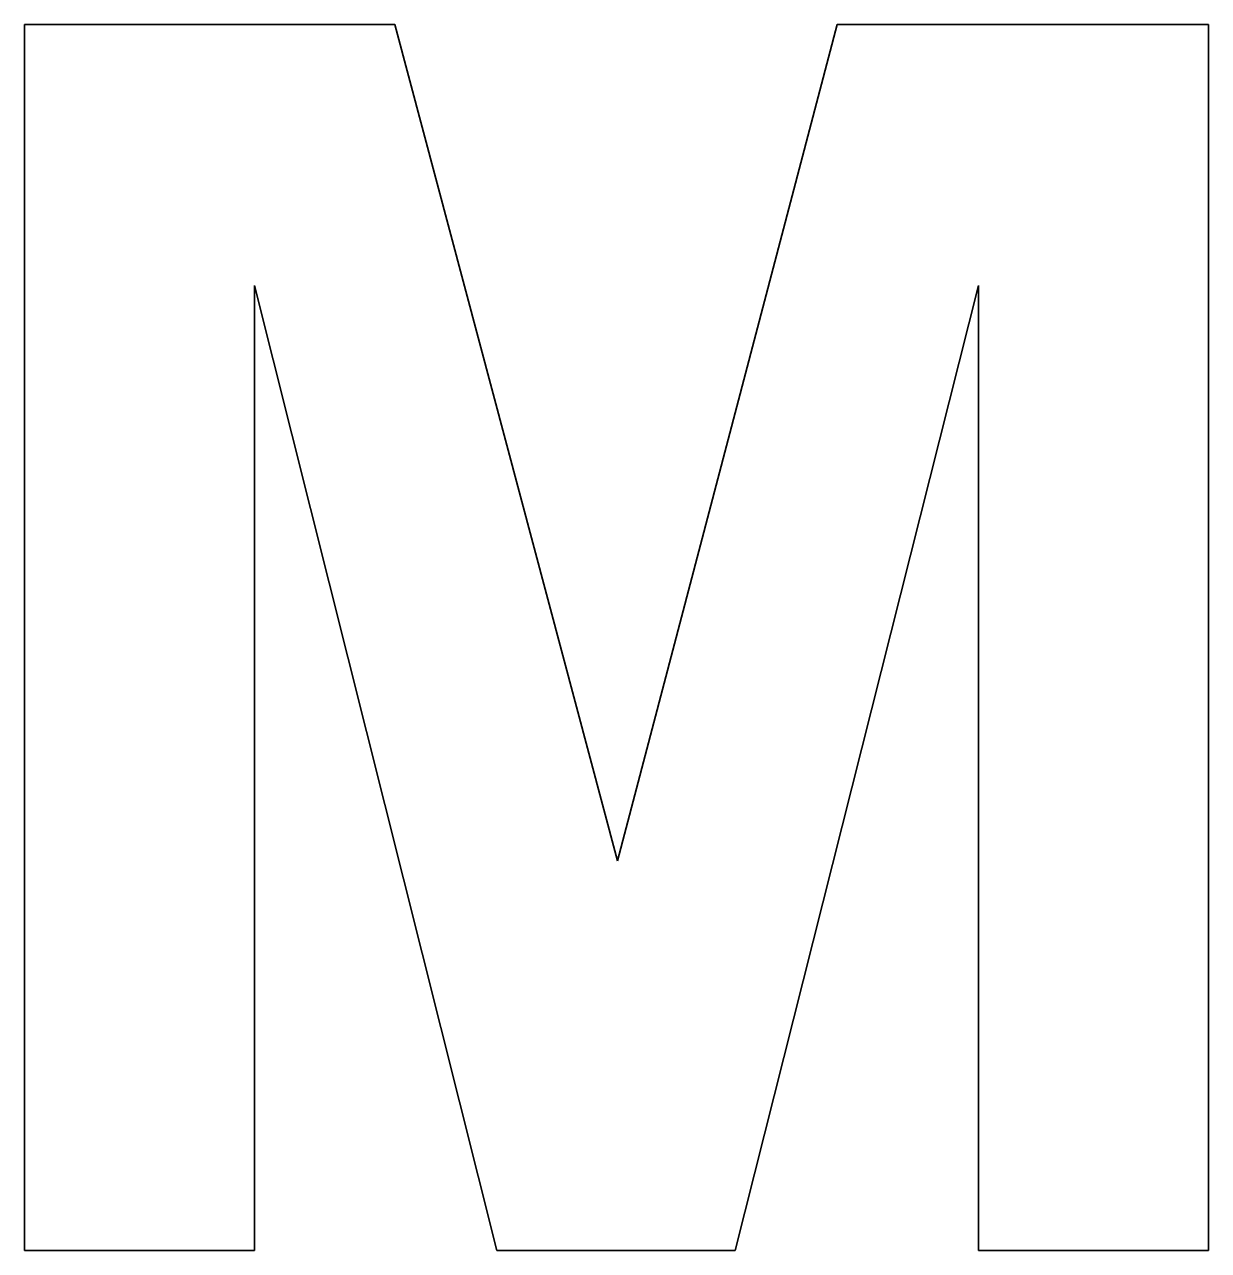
# Model space of a CAD drawing. Extents: x 23 to 417, y 3 to 294.
# Drawn here: x 216.307 to 217.08, y 106.924 to 107.724 of the extents above; entities that cross this region are included whole.
import ezdxf

# ---------------------------------------------------------------- set-up
doc = ezdxf.new("R2010")
doc.units = 0
doc.layers.get('0').update_dxf_attribs({"lineweight": 13})

# ---------------------------------------------------------------- blocks, each defined once
blk = doc.blocks.new('BLOCK4760')
at = {"color": 7, "lineweight": 35, "ltscale": 0.030218}
blk.add_line((-23.1245, 42.0592), (-21.9158, 42.0592), dxfattribs=at)
at = {"color": 7, "lineweight": 35, "ltscale": 0.1}
for p, q in [((-23.1245, 38.0592), (-23.1245, 42.0592)), ((-19.261, 42.0592), (-19.261, 38.0592))]:
    blk.add_line(p, q, dxfattribs=at)
at = {"color": 7, "lineweight": 35, "ltscale": 0.070585}
blk.add_line((-21.9158, 42.0592), (-21.19, 39.3307), dxfattribs=at)
at = {"color": 7, "lineweight": 35, "ltscale": 0.070533}
blk.add_line((-21.19, 39.3307), (-20.4724, 42.0592), dxfattribs=at)
at = {"color": 7, "lineweight": 35, "ltscale": 0.030286}
blk.add_line((-20.4724, 42.0592), (-19.261, 42.0592), dxfattribs=at)
at = {"color": 7, "lineweight": 35, "ltscale": 0.078717}
for p, q in [((-22.3742, 41.2079), (-22.3742, 38.0592)), ((-20.0113, 38.0592), (-20.0113, 41.2079))]:
    blk.add_line(p, q, dxfattribs=at)
at = {"color": 7, "lineweight": 35, "ltscale": 0.081165}
blk.add_line((-21.5829, 38.0592), (-22.3742, 41.2079), dxfattribs=at)
at = {"color": 7, "lineweight": 35, "ltscale": 0.081182}
blk.add_line((-20.0113, 41.2079), (-20.8053, 38.0592), dxfattribs=at)
at = {"color": 7, "lineweight": 35, "ltscale": 0.018758}
blk.add_line((-22.3742, 38.0592), (-23.1245, 38.0592), dxfattribs=at)
at = {"color": 7, "lineweight": 35, "ltscale": 0.01944}
blk.add_line((-20.8053, 38.0592), (-21.5829, 38.0592), dxfattribs=at)
at = {"color": 7, "lineweight": 35, "ltscale": 0.018759}
blk.add_line((-19.261, 38.0592), (-20.0113, 38.0592), dxfattribs=at)

msp = doc.modelspace()

# ---------------------------------------------------------------- block references
at = {"lineweight": 0, "xscale": 0.2, "yscale": 0.2, "zscale": 0.2}
msp.add_blockref('BLOCK4760', (220.93177, 99.31183), dxfattribs=at)

doc.saveas('drawing.dxf')
